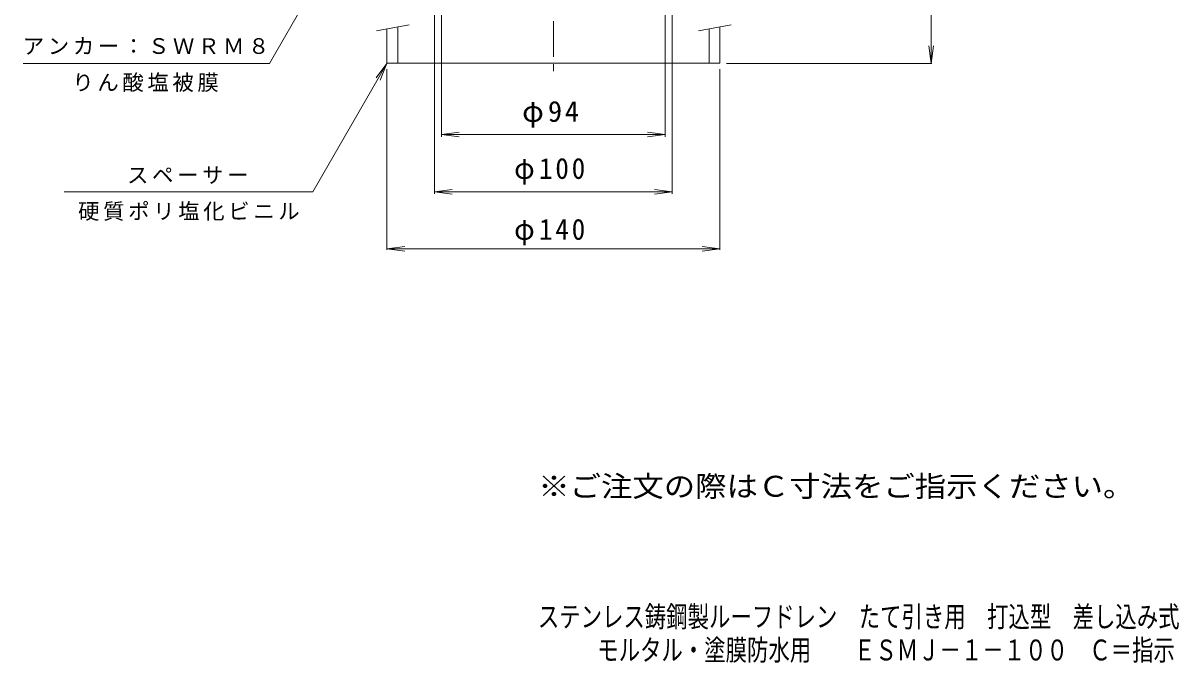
# Model space of a CAD drawing. Units: millimetres, scale not verified, with parts at other scales. Extents: x -270 to 229, y -348 to 357.
# Drawn here: x -257.4 to 228.9, y -347.5 to -78.4 of the extents above; entities that cross this region are included whole.
import ezdxf
from ezdxf.enums import TextEntityAlignment as Align

# ---------------------------------------------------------------- set-up
doc = ezdxf.new("R2010")
doc.units = ezdxf.units.MM
doc.header["$LTSCALE"] = 3
doc.linetypes.add('CHAIN1', pattern=[8, 5, -1, 1, -1])
for name, color, linetype, lineweight in [('0-0_通り芯', 3, 'Continuous', 9), ('0-3_建具', 4, 'Continuous', 9), ('0-4_その他', 7, 'Continuous', 9), ('0-5_寸法', 7, 'Continuous', 9)]:
    doc.layers.add(name, color=color, linetype=linetype, lineweight=lineweight)
doc.layers.add('F-5_F-5ﾚｲﾔ', color=6, linetype='Continuous')
doc.styles.add('ＭＳ ゴシック', font='')
doc.styles.get('ＭＳ ゴシック').set_extended_font_data('MS Gothic')

msp = doc.modelspace()

# ---------------------------------------------------------------- linework, layer by layer
at = {"layer": '0-0_通り芯', "linetype": 'CHAIN1'}
msp.add_line((-34.26, 66.379), (-34.26, -100.972), dxfattribs=at)
at = {"layer": '0-3_建具', "color": 7}
for p, q in [((-108.679, -81.6), (-94.892, -79.169)), ((26.821, -81.6), (40.608, -79.169))]:
    msp.add_line(p, q, dxfattribs=at)
at = {"layer": '0-3_建具'}
for p, q in [((-104.26, -80.821), (-104.26, -95.331)), ((-99.76, -80.028), (-99.76, -95.331)), ((31.24, -80.821), (31.24, -95.331)), ((35.74, -80.028), (35.74, -95.331)), ((-104.26, -95.331), (35.74, -95.331))]:
    msp.add_line(p, q, dxfattribs=at)
at = {"layer": '0-4_その他'}
for p, q in [((124.74, 4.669), (124.74, -95.431)), ((-84.26, -27.831), (-84.26, -150.231)), ((15.74, -27.831), (15.74, -150.231)), ((-81.26, -69.831), (-81.26, -126.231)), ((12.74, -69.831), (12.74, -126.231)), ((124.74, -95.431), (123.761, -87.995)), ((124.74, -95.431), (125.719, -87.995)), ((38.549, -95.431), (125.04, -95.431)), ((-104.26, -97.837), (-104.26, -173.731)), ((35.74, -97.837), (35.74, -173.731)), ((-81.26, -125.331), (-73.824, -124.352)), ((-81.26, -125.331), (12.74, -125.331)), ((-81.26, -125.331), (-73.824, -126.31)), ((12.74, -125.331), (5.304, -124.352)), ((12.74, -125.331), (5.304, -126.31)), ((-84.26, -149.331), (-76.824, -148.352)), ((-84.26, -149.331), (15.74, -149.331)), ((-84.26, -149.331), (-76.824, -150.31)), ((15.74, -149.331), (8.304, -148.352)), ((15.74, -149.331), (8.304, -150.31)), ((-104.26, -173.431), (-96.824, -172.452)), ((-104.26, -173.431), (35.74, -173.431)), ((-104.26, -173.431), (-96.824, -174.41)), ((35.74, -173.431), (28.304, -172.452)), ((35.74, -173.431), (28.304, -174.41))]:
    msp.add_line(p, q, dxfattribs=at)
at = {"layer": '0-5_寸法'}
for p, q in [((-128.26, -51.331), (-153.721, -95.431)), ((-153.721, -95.431), (-257.365, -95.431)), ((-104.26, -95.431), (-135.437, -149.431)), ((-104.26, -95.431), (-108.825, -101.381)), ((-104.26, -95.431), (-107.13, -102.36)), ((-135.437, -149.431), (-240.026, -149.431))]:
    msp.add_line(p, q, dxfattribs=at)

# ---------------------------------------------------------------- texts
at = {"layer": '0-4_その他', "color": 2, "char_height": 8.798, "attachment_point": 7, "style": 'ＭＳ ゴシック'}
for s, insert in [('\\T1.19;φ94', (-47.385, -122.331)), ('\\T1.21;\\W0.95;φ100', (-50.76, -146.331)), ('\\T1.21;\\W0.95;φ140', (-50.76, -171.931))]:
    msp.add_mtext(s, dxfattribs=dict(at, insert=insert))
at = {"layer": '0-5_寸法', "char_height": 6.598, "attachment_point": 7, "style": 'ＭＳ ゴシック'}
for s, insert in [('\\T1.17;アンカー：ＳＷＲＭ８', (-257.496, -91.693)), ('\\T1.17;りん酸塩被膜', (-236.662, -107.396)), ('\\T1.17;スペーサー', (-213.651, -146.058)), ('\\T1.17;硬質ポリ塩化ビニル', (-234.231, -161.599))]:
    msp.add_mtext(s, dxfattribs=dict(at, insert=insert))
at = {"layer": 'F-5_F-5ﾚｲﾔ', "color": 2, "style": 'ＭＳ ゴシック', "width": 1.1}
msp.add_text('※ご注文の際はＣ寸法をご指示ください。', height=8.798, dxfattribs=at).set_placement((-40.602, -280.288), align=Align.BOTTOM_LEFT)
at = {"layer": 'F-5_F-5ﾚｲﾔ', "style": 'ＭＳ ゴシック', "width": 0.75}
for s, p in [('ステンレス鋳鋼製ルーフドレン\u3000たて引き用\u3000打込型\u3000差し込み式', (-40.78, -335.143)), ('モルタル・塗膜防水用\u3000\u3000ＥＳＭＪ－１－１００\u3000Ｃ＝指示', (-15.775, -349.167))]:
    msp.add_text(s, height=8.798, dxfattribs=at).set_placement(p, align=Align.BOTTOM_LEFT)

doc.saveas('drawing.dxf')
